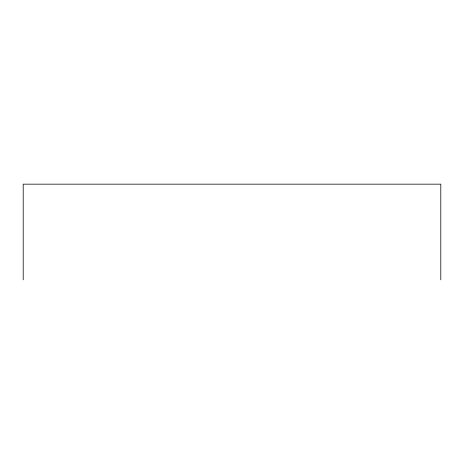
<?xml version="1.0" encoding="UTF-8"?>
<svg xmlns="http://www.w3.org/2000/svg" width="464" height="464" viewBox="0 0 464 464"><rect width="100%" height="100%" fill="white"/><g stroke="black" fill="none" stroke-linecap="round" stroke-linejoin="round"><path stroke-width="0.7" d="M440.8 279.833L440.8 184.167L23.2 184.167L23.2 279.833"/></g></svg>
